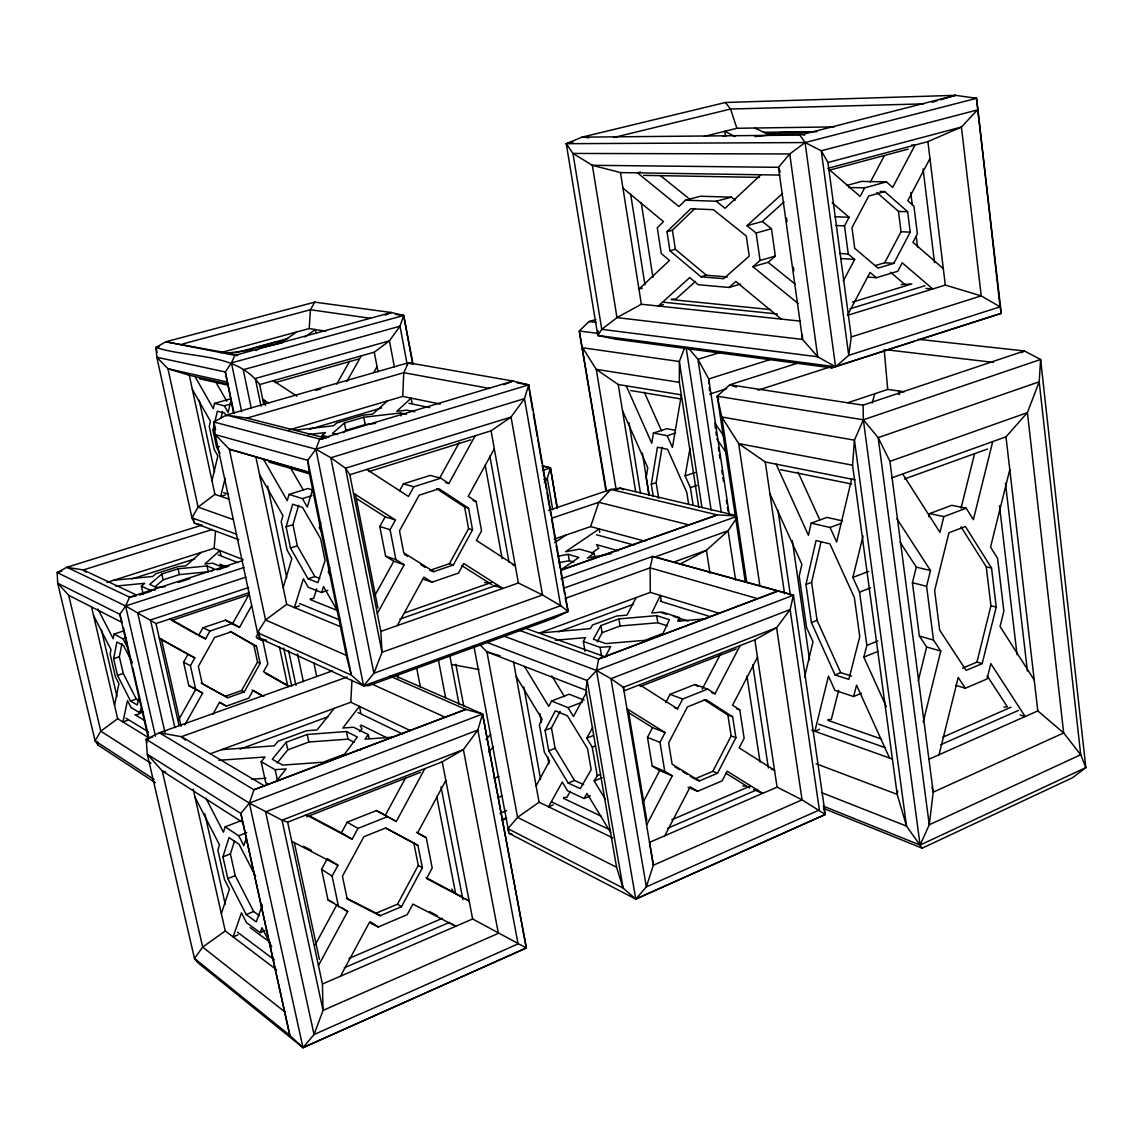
<?xml version="1.0" encoding="UTF-8"?>
<svg xmlns="http://www.w3.org/2000/svg" width="1143" height="1143" viewBox="0 0 1143 1143"><rect width="100%" height="100%" fill="white"/><g stroke="black" fill="none" stroke-linecap="round" stroke-linejoin="round"><path stroke-width="1.5" d="M289.065 429.982L402.722 396.407L403.779 372.689L408.337 362.76L513.036 381.062L528.709 384.877L568.1 611.448L554.655 617.949L369.232 685.514L363.603 685.871L260.075 638.508L257.475 632.608L215.184 434.569L213.884 421.996L226.314 415.08L408.337 362.76L411.523 363.974M210.283 753.794L350.801 702.245L351.958 680.242M220.485 352.716L309.196 328.555L310.425 309.739L314.725 302.138L391.363 312.51L403.679 315.482L412.923 363.903M922.13 848.177L906.513 826.103L897.198 794.385L852.564 465.215L854.435 440.155L863.336 419.795L863.094 405.151L1024.371 350.944L1040.601 359.474L1085.85 767.61L1072.491 777.74L922.13 848.177L823.774 808.487M972.979 98.412L976.536 98.312L1000.068 306.81L848.72 355.359L835.59 366.817L597.789 335.471L566.256 143.689L582.016 137.146L725.434 102.484L955.462 95.326L976.536 98.312L1001.268 313.325L831.661 367.86L614.82 339.057L597.789 335.471L598.16 330.713M106.928 582.43L214.127 548.311L215.484 531.724M793.042 598.446L793.456 595.203L652.682 556.398L563.556 588.259M823.617 808.201L825.303 814.488L635.765 899.098L623.092 888.054L616.577 867.223L585.902 690.229L587.188 680.528L596.532 670.441L793.456 595.203L825.303 814.488L635.765 899.098L508.992 833.304L507.978 828.675L517.565 817.359L539.067 802.2L612.762 837.89M897.641 790.999L897.198 794.385L816.102 763.738M911.614 145.061L915.057 145.047L892.683 187.409L886.411 181.88L864.694 187.852L860.15 196.439L827.789 168.335L927.902 141.618L961.434 127.059L977.408 109.942L821.26 150.776L827.961 162.477L851.278 336.942L848.72 355.359L821.26 150.776L805.086 142.561L566.256 143.689L567.814 146.49M675.484 430.339L666.826 428.696L653.425 433.054L651.767 443.27L626.221 385.82M653.282 496.505L651.31 484.289L657.425 447.242L667.583 449.299L686.8 492.404L688.658 504.263M658.668 498.348L656.153 482.646L662.04 447.313M693.115 505.163L690.386 487.661L685.128 475.874L690.043 448.07M123.544 630.95L114.029 634.108L113.143 638.694L97.927 609.019M139.06 696.83L137.26 704.974L130.559 701.045L117.515 675.427L113.614 658.682L116.9 642.037L123.544 645.581L132.188 662.383M139.003 700.616L136.303 699.059L123.244 673.484L119.358 656.754L122.03 643.438M114.529 705.274L118.929 683.714L115.414 676.813L110.142 654.167L111.014 649.681L93.54 615.491M127.344 642.509L126.659 645.866L123.03 638.837L114.029 634.108M139.546 711.175L138.832 714.375L136.231 714.589M127.687 720.276L122.944 721.933L127.487 700.559L131.045 707.546L140.132 712.946L141.118 708.574L143.489 713.246M842.477 520.865L826.989 517.393L811.201 523.137L808.444 535.295L776.126 464.144M229.814 399.036L214.484 403.393L213.284 408.651L195.01 376.547M219.999 453.328L216.613 447.327L212.969 430.282L214.17 425.067M214.955 421.596L217.356 411.18L224.642 413.037L226.385 416.066M805.944 584.473L816.045 540.553L829.918 543.882L854.364 597.518L859.75 636.651L848.849 679.342L835.047 674.941L811.401 622.549L805.944 584.473L811.63 582.316L821.031 541.796M220.942 418.252L222.556 411.309M211.984 480.717L217.842 455.928L214.198 449.47L209.255 426.396L210.426 421.253L192.31 389.277M231.3 398.936L228.114 412.409L224.357 405.851L214.484 403.393M804.543 677.199L812.987 641.723L806.615 627.593L799.2 576.129L801.872 564.328L769.925 493.776M851.635 479.117L836.69 542.025L830.032 527.48L811.201 523.137M225.114 478.26L220.713 496.333L225.3 494.933M886.325 706.688L863.808 657.139L866.851 645.409L859.55 592.131L852.849 577.458L863.108 535.938M923.173 722.047L940.775 651.067L926.644 647.009L919.372 636.079L912.428 582.73L916.3 567.114L900.012 542.125M928.788 516.736L929.559 513.607L951.79 505.306L966.178 508.206L973.365 519.665L992.724 441.584M940.775 651.067L933.488 640.051L926.587 586.302L930.502 570.543L896.898 518.708M966.178 508.206L943.861 516.593L939.96 532.367L902.67 473.945M918.243 680.899L926.644 647.009M961.063 508.192L974.536 453.842M898.269 394.149L899.041 391.02L899.498 394.492M939.032 754.751L958.22 677.456L965.335 688.243L987.038 678.942L990.838 663.626L1025.142 716.532L1020.099 714.975M1009.783 469.659L990.552 547.126L997.582 558.327L1003.868 611.176L1000.068 626.507L1034.215 679.999M962.52 668.198L976.936 662.111L990.938 605.719L986.252 566.799L961.034 526.866M982.18 663.612L996.225 607.062L991.538 568.028L965.378 526.509L948.961 532.752L934.631 590.574L939.675 630.136L966.135 670.398L982.18 663.612L976.936 662.111M838.662 690.358L831.318 719.433L827.989 719.676M819.488 729.305L814.859 731.263L828.475 676.113L834.904 690.358L853.607 696.516L856.55 685.143L889.554 758.023M313.025 490.076L307.953 488.532L289.036 494.419L287.25 500.663L263.576 459.457M286.107 526.866L292.679 504.234L302.538 507.406L320.64 538.753L325.069 560.513L317.94 582.63L308.038 578.829L290.479 547.983L286.107 526.866L292.951 524.68L298.652 505.292M872.123 403.108L874.852 393.721M283.164 587.531L291.865 558.527L287.15 550.226L281.221 521.679L282.964 515.607L259.561 474.631M312.896 488.447L307.31 507.092L302.409 498.605L289.036 494.419M241.03 820.717L225.114 826.86L223.457 832.19L205.883 798.1M320.854 522.722L319.283 527.766L321.769 532.066M262.404 904.899L256.246 921.872L246.174 914.557L227.8 878.624L222.914 856.836L229.014 837.59L239.03 844.234L255.646 876.324M259.432 915.672L253.646 911.514L235.244 875.652L230.386 853.907L234.529 841.062M316.754 588.788L313.625 598.503L310.325 598.803M299.409 605.861L294.408 607.547L303.366 578.801L308.153 587.231L321.597 592.488L323.526 586.573L337.685 611.348M329.755 567.5L328.27 572.057L330.87 576.572M221.356 913.643L229.429 889.211L224.499 879.538L217.884 850.106L219.499 844.92L195.024 797.228M246.488 837.619L243.83 845.663L238.687 835.747L225.114 826.86M554.255 539.096L590.645 526.58L598.818 502.306L610.876 489.447L620.378 488.132L734.706 515.193M238.015 934.874L233.101 936.903L241.473 912.814L246.488 922.63L260.161 932.645L261.99 927.716L271.734 946.718M684.428 348.201L679.356 361.517L679.371 382.334L698.802 507.349M661.197 600.632L660.354 595.446L651.753 612.977L662.026 612.076L679.371 617.534L677.713 621.206L705.831 618.806M584.116 700.102L569.185 694.201L551.583 700.988L548.797 706.403L524.38 666.312M690.172 776.183L694.701 778.955L712.832 771.325L731.163 735.949L727.891 715.032L704.131 699.745M717.518 773.24L735.892 737.749L732.634 716.775L705.845 699.53L687.457 706.903L668.641 742.921L672.127 764.196L699.359 780.912L717.518 773.24L712.832 771.325M605.104 657.168L610.662 646.495L600.104 647.367L583.344 641.452L585.445 637.665L555.312 640.209M636.094 597.589L626.978 615.12L616.806 616.006L592.503 624.992L590.46 628.65L539.582 632.993L650.296 592.388L718.761 613.162M664.797 835.747L690.215 786.813L697.559 791.299L722.147 780.855L727.134 771.196L762.695 793.356M757.48 657.239L732.577 705.202L739.778 709.874L744.15 738.278L739.192 747.879L774.54 770.296L771.482 769.096M642.537 803.415L659.697 770.553L672.241 775.854L646.609 825.06M702.159 689.229L720.59 653.925M711.775 692.672L714.989 693.815L740.107 645.595M545.082 730.391L555.312 710.832L567.457 715.832L587.502 748.594L591.174 769.639L580.287 788.627L568.157 783.041L548.754 750.837L545.082 730.391L551.455 727.891L560.17 711.346M659.697 770.553L652.239 766.024L647.467 737.349L652.582 727.605L665.126 732.563L659.982 742.393L664.755 771.296L672.241 775.854M665.655 702.659L670.012 694.358L694.858 684.514L707.66 689.072L714.989 693.815M674.399 707.617L677.556 708.803L682.685 699.016L707.66 689.072M929.959 158.548L907.771 200.725L913.943 206.169L917.372 233.844L912.943 242.287L943.318 268.648M875.267 265.576L884.725 262.761L901.027 231.729L898.469 211.398L876.838 192.467M884.711 191.581L868.723 196.024L851.992 227.614L854.721 248.331L878.038 268.091L893.84 263.361L910.214 232.172L907.656 211.741L884.711 191.581L880.139 191.467M843.263 281.021L854.664 259.447L848.263 254.046L839.534 253.503M848.263 254.046L844.52 225.9L849.092 217.284L832.175 202.768M870.294 182.18L884.382 155.591M346.415 898.041L376.133 913.171L397.478 904.184L418.295 865.408L413.837 843.077L386.177 828.204M417.924 845.406L385.577 828.003L363.874 836.719L342.443 876.252L347.186 898.984L380.105 915.743L401.507 906.699L422.381 867.794L417.924 845.406L413.837 843.077M340.471 976.208L369.375 922.487L378.262 926.973L407.222 914.657L412.894 904.084L455.743 926.287L451.771 923.844M445.841 780.426L417.552 832.99L426.239 837.69L432.211 868.008L426.582 878.524L469.159 901.027L465.158 898.684M597.16 641.88L602.132 632.679L600.918 625.564L618.877 618.906L656.654 615.648L669.398 619.692L663.026 633.408L644.723 640.351L605.847 643.595L593.446 639.251L600.918 625.564M536.096 785.913L549.569 760.895L544.368 752.223L539.382 724.591L542.111 719.318L516.207 676.542M586.773 691.844L573.472 716.518L568.042 707.66L551.583 700.988M315.182 944.832L337.014 904.499M424.867 768.61L396.307 821.474L385.291 815.33L405.694 777.669M318.454 965.549L347.658 911.514L342.328 908.013M338.599 906.942L332.099 876.067L337.957 865.265L327.355 858.636L321.54 869.337L328.012 899.955L347.658 911.514M306.224 814.902L352.13 839.176L357.959 828.432L387.448 816.673L396.307 821.474M352.13 839.176L341.414 832.804L347.201 822.174L376.49 810.573L385.291 815.33M433.74 571.671L403.765 552.826L399.507 530.823L419.21 495.162L439.055 488.775L468.559 508.135L472.545 529.823L453.328 564.985L433.74 571.671L429.882 570.357L449.428 563.699L468.601 528.652L464.615 507.035L436.64 488.69M397.321 625.607L423.91 577.129L432.011 582.187L458.529 573.057L463.744 563.499L502.891 588.445L493.976 585.473M494.305 448.799L468.244 496.305L476.174 501.534L481.546 530.895L476.36 540.396L515.264 565.599L512.278 564.656M374.975 595.332L393.792 561.242L404.136 564.771L377.304 613.505M439.898 477.645L459.172 442.67M445.827 482.703L448.87 483.503L475.159 435.754M393.792 561.242L385.591 556.127L379.805 526.466L385.148 516.822L395.464 519.994L390.077 529.738L395.892 559.627L404.136 564.771M399.593 490.747L403.393 483.889L430.182 475.388L440.798 478.188L448.87 483.503M440.798 478.188L413.852 486.775L408.494 496.462L366.76 469.444M212.784 714.375L219.513 702.331L226.428 706.117L248.788 698.13L253.103 690.386L263.804 696.358M258.675 632.265L256.103 636.894L262.89 640.794L267.833 663.954L263.533 671.67L289.408 686.3M201.182 683.114L225.185 696.358L241.673 690.515L257.518 662.097L253.86 645.052L230.157 631.493M244.288 691.858L260.161 663.369L256.503 646.281L231.272 631.85L214.57 637.508L198.368 666.34L202.211 683.628L227.771 697.716L244.288 691.858L241.673 690.515M605.304 799.2L594.203 780.983L597.232 775.768L592.26 747.136L586.745 738.149L592.688 727.462M184.852 724.848L202.668 693.072L188.781 685.543L183.566 662.211L187.966 654.396L194.839 657.882L190.424 665.755L195.653 689.229M249.26 594.074L232.386 624.107L239.516 627.364L251.66 605.69M346.872 381.433L361.274 355.859M232.615 623.392L225.528 620.178L202.983 627.75L198.596 635.522L205.54 638.88L209.955 631.05L232.615 623.392L239.516 627.364M178.622 719.876L195.753 689.372M373.675 372.604L377.047 366.617M336.671 384.191L349.587 361.302M570.328 791.342L566.957 797.285L563.57 797.5M553.169 804.858L548.511 806.787L562.285 782.041L567.571 790.827L584.03 798.5L586.973 793.428L610.719 832.647M597.789 335.471L601.775 329.327L616.977 317.611L641.352 304.224L800.057 321.097M737.035 517.465L728.12 530.766L706.417 550.283L680.828 563.728M544.268 482.56L547.297 478.417L550.426 467.858L541.982 465.744M360.788 713.003L359.431 706.36L342.8 728.034L353.473 727.234L368.317 734.62L364.96 739.178L393.292 737.106M359.788 731.634L361.902 728.791L360.202 725.748M276.292 781.283L286.121 768.91L275.149 769.682L261.175 761.681L265.047 756.995L218.813 760.309M334.256 708.317L317.054 729.963L306.481 730.763L278.049 741.278L274.291 745.808L221.499 749.679M277.149 763.01L287.793 749.851L308.796 742.021L348.015 739.135L354.23 742.307M286.179 742.25L272.291 759.238L282.664 765.096L323.098 762.238L344.643 754.08L357.345 737.021L346.458 731.534L307.21 734.463L286.179 742.25L287.793 749.851M891.74 477.874L1005.969 436.826L1027.414 412.609L1039.201 381.805L1040.601 359.474L863.336 419.795L717.247 396.221L745.279 581.844M488.547 752.08L493.39 746.85M486.004 739.464L490.79 734.32M735.235 200.182L731.406 197.167L700.459 196.225L685.443 200.211L678.942 206.569L637.48 172.85L640.523 172.079M666.998 231.672L690.686 208.783L713.375 209.669L746.308 236.058L749.222 256.175L723.59 278.692L700.945 276.792L669.941 250.774L666.998 231.672L672.413 230.2L694.93 208.512M595.96 319.54L589.116 321.526L579.272 330.984L606.019 491.519M760.852 174.779L725.105 208.312L716.218 201.239L685.443 200.211M220.428 569.014L222.456 567.157L212.684 563.199L204.826 563.985L219.885 550.555L220.913 555.341M746.75 582.559L721.79 417.009L717.247 396.221L729.72 384.791L799.357 362.617M211.641 571.2L214.184 568.885L207.026 565.956L178.079 568.8L161.806 574.015L149.733 584.402L156.577 587.502L165.278 586.673M798.071 303.438L752.894 266.705L760.081 260.475L756.137 233.015L746.979 225.714L782.484 193.553M695.444 281.492L675.942 298.995L671.27 299.295M746.979 225.714L762.281 221.485L784.027 201.954M387.491 400.907L372.689 414.095L362.788 415.252L336.685 423.01L333.47 425.767L294.58 430.268M343.243 432.668L345.872 430.354L365.146 424.567L375.633 423.367M201.182 552.426L185.823 565.856L178.008 566.628L155.991 573.672L152.719 576.458L113.714 580.273M155.077 586.802L163.106 579.83L179.365 574.6L208.297 571.786L207.026 565.956M406.537 414.295L400.479 412.98L363.717 417.252L344.429 422.996L332.527 433.326L337.599 434.597M663.426 304.538L658.325 306.024L689.743 277.563L698.23 284.721L728.948 287.464L735.835 281.492L781.312 319.111M322.897 438.826L322.226 435.426L325.541 432.583L308.296 434.554M752.894 266.705L768.096 262.318L775.34 256.089L771.468 228.729L762.281 221.485M143.204 594.203L141.375 586.145L144.718 583.287L115.657 586.102M229.014 499.134L214.927 494.39L198.082 507.106L191.938 517.808L194.367 523.137L238.816 539.682M236.63 534.252L191.938 517.808L156.834 357.259L155.977 347.443C190.009 358.673 236.244 352.144 259.661 384.562L374.275 352.187L389.434 340.843L399.993 326.198L403.679 315.482L395.392 314.354M91.526 606.89L117.658 718.69L100.798 731.177L95.098 740.85L98.055 745.093L155.334 782.726M341.757 627.207L286.679 604.347L265.547 619.977L257.475 632.608L351.315 675.127L363.603 685.871L568.1 611.448L565.342 598.032M193.181 789.07L225.271 930.974L202.697 947.09L194.467 958.434L197.682 962.549L302.995 1047.674L526.337 947.961L482.56 713.989L394.178 675.356M304.881 336.985L315.425 329.555L316.068 332.813M591.574 553.212L598.775 548.211L597.232 545.825M594.703 556.527L594.16 553.326L587.288 558.098L611.619 553.583M296.68 331.97L283.193 341.286L275.349 342.286L254.046 348.101L251.174 350.044L225.642 353.287M215.327 428.782L213.884 421.996L315.897 449.156L330.827 457.743L345.5 468.201L349.829 474.716L491.076 430.811L511.05 417.066L524.48 398.636L528.709 384.877L517.207 382.862M561.527 569.414L578.858 557.455L568.2 554.312L557.813 556.241M256.046 350.63L260.032 347.929L282.607 342.743M554.555 542.711L566.071 535.038M1021.471 352.758L1024.371 350.944L917.958 339.271M157.062 352.373L155.977 347.443L165.806 341.771L314.725 302.138M332.37 670.912L159.377 732.763L146.19 739.35L249.36 803.086L282.05 820.188L287.636 822.16L442.241 761.824L463.401 749.594L477.845 730.006L482.56 713.989L465.73 709.417L389.849 676.084M503.849 636.094L596.532 670.441L610.962 678.656L623.364 687.329L623.992 690.901L754.851 639.837L776.597 627.693L790.127 609.562L793.456 595.203L652.682 556.398L650.11 567.842L650.296 592.388M825.303 814.488L802.057 799.857L777.083 787.127L649.524 842.362L653.353 865.222L646.338 886.854L635.765 899.098L596.532 670.441L598.632 659.011L777.569 591.145L598.632 659.011L518.079 629.864M263.576 785.398L181.466 736.692L159.377 732.763L253.946 789.756L465.73 709.417L253.946 789.756L249.36 803.086L240.859 813.445L289.836 1035.372L302.995 1047.674L526.337 947.961L482.56 713.989L249.36 803.086L302.995 1047.674L314.039 1034.544L323.055 1010.398L322.426 984.009L287.636 822.16M928.602 759.381L1037.815 710.903L1063.676 732.949L1080.721 754.723L1085.85 767.61L920.101 845.063L823.174 806.072M940.746 744.693L1018.413 710.432M942.918 737.121L1010.998 707.203M322.426 984.009L472.63 918.972L526.337 947.961M344.243 967.807L449.728 922.287M667.498 828.346L757.666 789.456M349.044 958.434L442.484 918.286M671.884 819.745L749.922 786.213M385.148 315.139L391.363 312.51L234.872 355.359L165.806 341.771L236.901 354.773M853.607 696.516L861.336 693.287M260.161 932.645L264.905 930.688M584.03 798.5L590.388 795.871M594.203 780.983L602.232 777.683M503.006 819.245L506.306 817.888M501.748 820.26L506.692 818.231M246.174 914.557L253.646 911.514M568.157 783.041L574.515 780.44L583.644 784.598M835.047 674.941L840.691 672.627L851.435 676.042M500.02 813.245L506.606 810.544M597.232 775.768L600.446 774.454M863.808 657.139L877.895 651.41M498.577 797.385L501.877 796.057M866.851 645.409L877.838 640.966M503.792 384.762L513.036 381.062L319.74 439.026L226.314 415.08L246.988 418.095L326.226 438.226M592.26 747.136L595.489 745.836M586.745 738.149L593.203 735.578M494.105 778.354L498.977 776.411M227.8 878.624L235.244 875.652M548.754 750.837L555.098 748.308L551.455 727.891M811.401 622.549L817.059 620.335L811.63 582.316M222.914 856.836L230.386 853.907M306.667 816.845L420.467 772.382M640.166 686.529L736.278 648.967M859.55 592.131L870.652 587.831M238.687 835.747L246.717 832.633M568.042 707.66L582.559 702.016M852.849 577.458L868.709 571.371M602.132 632.679L620.063 625.993L657.811 622.764L667.369 625.85M240.144 749.122L328.384 716.632M558.67 631.808L633.465 604.261M830.032 527.48L841.162 523.394M562.099 569.886L717.347 514.921L736.292 515.893M672.841 562.413L706.417 550.283L709.974 573.2M904.427 479.017L987.581 448.985M347.201 676.97L181.466 736.692L185.423 740.121M565.371 598.361L650.11 567.842L756.795 598.403M654.139 557.241L728.12 530.766L735.635 580.13M243.016 822.646L162.263 770.953L147.29 754.237L240.859 813.445L289.836 1035.372L194.467 958.434L147.29 754.237L146.19 739.35L152.59 737.049M889.926 461.358L1027.414 412.609L1063.676 732.949L933.231 792.156L929.259 824.803L920.101 845.063L863.336 419.795L878.167 437.64L889.926 461.358L933.231 792.156L932.031 787.198M561.027 578.787L734.763 517.136M140.132 712.946L143.289 711.832M323.026 438.883L319.74 439.026L315.897 449.156L363.603 685.871L373.904 673.27L382.005 652.31L380.848 631.407L518.393 582.987L542.496 594.974L560.656 605.719L568.1 611.448M561.184 569.971L717.347 514.921L610.876 489.447L548.454 510.421M404.879 612.762L491.647 582.444M399.821 619.135L497.091 585.03M130.559 701.045L136.303 699.059M690.386 487.661L697.101 485.361M117.515 675.427L123.244 673.484M651.31 484.289L656.153 482.646M551.526 518.308L598.818 502.306L689.429 524.994M685.128 475.874L695.215 472.459M113.614 658.682L119.358 656.754M615.448 489.79L620.378 488.132L623.364 489.69M321.597 592.488L327.855 590.388M123.03 638.837L126.23 637.765M308.038 578.829L314.868 576.558L319.84 578.444M847.949 402.707L887.725 389.42L904.299 391.763M154.119 779.469L95.098 740.85L57.693 583.187L57.15 572.557L125.601 605.99L155.991 623.549L249.403 592.574M171.664 620.42L249.045 594.717M248.731 587.516L150.476 619.977L174.893 727.634M245.888 577.172L137.646 612.634L164.992 732.506M543.925 479.517L547.297 478.417L552.755 509.821M653.425 433.054L667.198 435.712L675.627 432.968M242.687 560.599L129.573 597.189L66.865 567.271L57.15 572.557L61.951 571.057M139.375 595.046L151.205 591.217M178.237 582.459L190.067 578.644M217.084 569.886L228.914 566.056M290.479 547.983L297.294 545.768L314.868 576.558M244.216 567.428L125.601 605.99L119.815 614.291L148.561 739.05M542.696 470.359L550.426 467.858L557.427 508.364M758.023 390.177L828.675 367.403M831.661 367.86L914.314 341.185M921.058 339L1001.268 313.325L1000.068 306.81L981.223 295.88L945.318 285.078L847.449 315.368L870.052 272.42L876.338 277.72L897.755 271.277L902.198 262.79L932.745 288.965L925.916 288.422M709.717 394.078L726.619 388.677M131.988 578.929L194.696 558.898M769.725 359.716L708.717 378.933L709.046 383.991M851.278 336.942L981.223 295.88L961.434 127.059L827.961 162.477M302.409 498.605L311.953 495.619M212.369 529.466L83.296 569.957L66.865 567.271L202.111 525.094M368.946 471.588L470.83 439.841M719.919 352.53L697.959 359.316L687.929 347.486M850.006 308.81L924.973 285.721M852.478 302.123L911.843 283.935M932.088 102.284L937.103 100.798M940.432 99.798L955.462 95.326L799.886 135.103L582.016 137.146L589.088 137.732M309.639 429.282L381.533 407.951M216.613 447.327L219.385 446.513M728.948 287.464L740.607 284.064M246.988 418.095L403.779 372.689L489.518 388.449M212.969 430.282L215.741 429.468M700.945 276.792L706.374 275.22L727.334 276.949M760.081 260.475L775.34 256.089M315.725 390.349L320.754 388.891M224.357 405.851L229.514 404.379M642.337 288.165L638.951 289.136L669.498 260.475L661.268 253.517L657.268 227.771L663.511 221.656L622.935 188.095M275.192 382.634L358.545 359.045M756.137 233.015L771.468 228.729M669.941 250.774L675.342 249.274L706.374 275.22M846.649 185.495L861.565 181.408L886.411 181.88M236.272 352.601L287.907 338.485M829.432 170.178L908.242 149.104M182.237 344.057L310.425 309.739L370.518 318.311M716.218 201.239L731.406 197.167M155.977 347.443L159.42 346.529M976.536 98.312L805.086 142.561L789.742 153.962L778.483 167.321L802.5 339.414L817.731 356.787L835.59 366.817L805.086 142.561L799.886 135.103M704.345 136.388L736.906 128.273L834.304 126.887M723.105 136.46L726.548 135.588M572.886 142.075L566.256 143.689L572.957 153.448L592.345 165.306L620.478 172.579L779.683 175.079M613.648 137.531L730.534 109.028L923.544 103.87M136.06 595.903L129.573 597.189L125.601 605.99L155.491 736.263M558.927 562.656L569.3 560.727L573.872 562.085M755.08 136.603L777.883 134.174L801.414 133.931L804.515 135.288M155.419 589.931L150.605 590.388L141.375 586.145M484.603 582.659L488.132 582.33M356.716 750.408L360.174 750.165M1003.84 707.117L1007.397 706.86L987.152 675.813M251.846 779.212L266.033 778.226M901.227 284.621L910.071 284.05M742.736 786.084L746.222 785.855M763.495 132.288L816.816 131.674M812.287 132.202L780.298 132.559L767.353 133.945L754.751 128.016M643.68 175.365L759.509 177.379M848.835 187.495L864.694 187.852M898.469 211.398L907.656 211.741M835.09 216.713L849.092 217.284M835.79 225.5L844.52 225.9M901.027 231.729L910.214 232.172M237.73 355.53L234.872 355.359L231.443 362.902L225.342 371.961L233.643 413.323M840.691 258.532L854.664 259.447M884.725 262.761L893.84 263.361M867.566 277.063L876.338 277.72M671.484 299.58L770.339 309.567M663.24 302.195L777.397 313.996M885.939 349.715L993.438 362.388M589.116 321.526L596.175 322.383M598.818 333.527L579.272 330.984L606.59 491.49M863.094 405.151L729.72 384.791L736.363 387.12M679.371 382.334L596.26 369.36L582.659 347.772L679.356 361.517L702.031 507.792M309.196 328.555L325.741 331.199M616.048 489.047L596.26 369.36L618.22 384.505L681.385 394.878L672.427 447.427L667.198 435.712M630.636 390.535L681.557 399.05M451.499 664.44L479.088 669.555M852.564 465.215L738.664 443.598L721.79 417.009L854.435 440.155L906.513 826.103L822.074 792.813M759.952 586.273L738.664 443.598L765.281 462.001L855.093 479.803M780.526 469.702L851.692 484.018M402.722 396.407L440.412 404.079M408.98 403.293L429.697 407.608M929.559 513.607L943.861 516.593M414.823 411.837L406.808 410.123L396.807 411.294L411.123 398.121L412.037 402.936M227.028 381.962L167.978 368.732L156.834 357.259L225.342 371.961L234.101 413.523M232.958 519.479L198.082 507.106L167.978 368.732L189.295 375.261L227.614 383.905M199.425 378.719L228.186 385.248M986.252 566.799L991.538 568.028M543.068 466.13L550.426 467.858L557.098 508.478M916.3 567.114L930.502 570.543M912.428 582.73L926.587 586.302M322.226 435.426L329.07 437.169M990.938 605.719L996.225 607.062M200.925 524.851L194.367 523.137L193.338 518.408M590.645 526.58L644.995 541.211M266.462 640.237L260.075 638.508L258.704 632.065M473.088 500.691L476.174 501.534M596.475 534.767L634.036 545.054M403.393 483.889L413.852 486.775M464.615 507.035L468.559 508.135M596.446 544.625L618.449 550.797M512.221 834.219L508.992 833.304L473.802 645.509M919.372 636.079L933.488 640.051M594.16 553.326L579.601 549.126L565.556 551.74L599.218 528.895L599.804 532.381M309.11 472.188L229.3 449.17L215.184 434.569L307.753 460.315L351.315 675.127L346.272 655.339L309.11 472.188L307.753 460.315L315.897 449.156L528.709 384.877L529.466 391.235M346.272 655.339L265.547 619.977L229.3 449.17L310.296 472.959M269.062 462.129L309.939 473.974M165.635 771.925L162.263 770.953L202.697 947.09L284.764 1011.826M468.601 528.652L472.545 529.823M500.048 655.796L486.947 651.881L479.56 644.338M955.891 685.371L965.335 688.243M660.297 601.275L709.66 616.448M661.583 612.648L666.583 614.22M673.256 616.32L688.243 621.035M379.805 526.466L390.077 529.738M449.428 563.699L453.328 564.985M223.642 492.619L228.6 494.262M385.591 556.127L395.892 559.627M423.024 579.058L432.011 582.187M827.989 720.376L881.339 738.978M818.574 724.148L884.825 747.522M811.787 730.163L892.526 759.095M525.566 628.293L603.875 656.382M736.549 708.703L739.778 709.874M727.891 715.032L732.634 716.775M670.012 694.358L682.685 699.016M485.518 641.866L587.188 680.528L623.092 888.054L507.978 828.675M731.163 735.949L735.892 737.749M585.902 690.229L486.947 651.881L517.565 817.359L616.577 867.223M214.127 548.311L243.03 559.57M218.256 554.884L237.915 562.642M310.325 599.618L338.342 610.891M226.557 566.871L219.942 564.213L221.771 567.528M647.467 737.349L659.982 742.393M299.609 603.533L340.443 620.263M753.608 789.627L761.181 792.742M696.258 779.612L699.359 780.912M652.239 766.024L664.755 771.296M688.072 787.256L697.559 791.299M371.618 683.943L444.341 716.861M257.104 638.151L262.89 640.794M253.86 645.052L256.503 646.281M136.088 594.831L83.296 569.957L85.896 572.2M202.983 627.75L209.955 631.05M563.456 798.357L601.332 816.259M350.801 702.245L410.308 730.606M552.055 802.115L609.805 829.804M257.518 662.097L260.161 663.369M357.973 712.489L402.522 733.992M360.931 725.019L386.334 737.506M328.012 899.955L334.013 902.984M121.815 620.906L119.815 614.291L57.693 583.187L68.709 595.317L122.315 622.564M734.92 136.517L724.805 131.288L725.505 136.06M183.566 662.211L190.424 665.755M303.567 846.32L311.496 850.421M429.468 911.585L437.14 915.557M291.751 841.334L337.957 865.265M225.185 696.358L227.771 697.716M309.91 816.145L341.414 832.804M426.11 877.595L462.501 897.112M188.781 685.543L202.668 693.072M219.513 702.331L226.428 706.117M159.277 638.037L194.839 657.882M160.72 639.208L187.966 654.396M251.974 690.101L262.519 695.987M416.452 832.233L426.239 837.69M376.49 810.573L387.448 816.673M170.136 618.863L205.54 638.88M171.479 620.206L197.096 634.679M265.319 673.241L286.307 685.1M225.528 620.178L231.015 623.321M347.201 822.174L357.959 828.432M418.295 865.408L422.381 867.794M268.534 784.427L265.733 782.769L261.175 761.681M134.931 714.689L145.232 720.862M125.916 718.175L148.561 731.963M675.07 766.924L679.599 769.696M682.628 771.554L687.157 774.325M117.658 718.69L148.761 737.806M627.007 708.817L665.126 732.563M627.393 711.932L652.582 727.605M725.934 773.225L749.765 788.056M397.478 904.184L401.507 906.699M404.451 554.384L407.437 556.27M420.91 564.728L425.396 567.542M639.68 684.786L677.556 708.803M356.659 498.705L385.148 516.822M461.829 565.614L492.019 584.816M321.54 869.337L332.099 876.067M353.487 493.247L395.464 519.994M150.947 763.253L100.798 731.177L68.709 595.317M694.858 684.514L697.773 686.4M376.133 913.171L380.105 915.743M262.719 399.336L268.648 403.179M370.146 921.658L378.262 926.973M273.32 380.705L296.951 396.207M250.06 927.587L269.977 942.232M237.43 932.174L274.391 959.834M225.271 930.974L276.72 969.878M660.583 175.751L689.729 199.225M768.096 262.318L795.099 284.078M890.44 272.22L904.756 284.393M725.434 102.484L730.534 109.028L736.906 128.273M716.79 438.883L726.548 453.142M714.889 423.039L723.805 436.097M551.783 675.927L564.513 696.659M555.098 748.308L574.515 780.44M290.065 467.13L303.424 490.161M215.556 381.605L226.843 401.264M451.814 889.011L453.557 892.111M717.247 396.221L718.747 399.264M798.043 472.202L819.817 519.979M817.059 620.335L840.691 672.627M644.323 392.249L661.526 430.854M622.492 410.651L647.781 467.73L646.166 477.703L648.91 494.705M780.226 171.993L778.483 167.321L592.345 165.306L616.977 317.611L802.5 339.414L802.3 334.47M97.241 741.65L98.055 745.093M101.413 629.764L116.986 696.573M123.515 627.75L131.874 664.069M132.674 667.526L149.004 738.421M146.19 739.35L146.933 742.579M161.306 638.623L181.08 726.205M155.991 623.549L179.065 725.548M161.806 574.015L163.106 579.83M204.826 813.759L225.214 904.227M178.079 568.8L179.365 574.6M189.295 375.261L214.927 494.39M294.294 842.491L319.397 959.448M199.211 400.25L214.57 471.788M275.149 769.682L277.62 781.169M307.21 734.463L308.796 742.021M288.608 650.567L295.923 685.371M283.693 648.052L291.708 686.129M279.464 647.052L287.879 686.886M267.662 486.089L286.764 577.715M251.203 407.937L243.245 369.732L399.993 326.198L407.251 364.746M297.551 653.925L303.352 681.671M255.918 457.257L286.679 604.347M241.687 411.751L231.443 362.902L403.679 315.482L412.78 364.031M264.433 400.293L265.505 405.465M259.661 384.562L263.79 404.479M261.033 406.151L255.303 378.49L389.434 340.843L394.392 367.003M313.882 662.754L316.754 676.613M346.458 731.534L348.015 739.135M292.951 524.68L297.294 545.768M368.317 734.62L369.018 738.107M355.43 494.376L377.919 608.105M349.829 474.716L380.848 631.407M397.507 674.613L398.193 678.099M344.429 422.996L345.872 430.354M416.752 668.326L420.481 687.514M363.717 417.252L365.146 424.567M436.683 796.271L455.643 893.569M442.241 761.824L472.63 918.972M440.998 786.77L462.929 899.655M438.426 660.097L445.77 698.473M374.275 352.187L378.047 371.832M455.857 664.283L463.787 706.174M449.956 656.296L459.086 704.374M400.479 412.98L401.05 415.923M485.189 465.101L502.134 558.684M523.865 686.957L540.568 779.14M513.45 661.397L539.067 802.2M491.076 430.811L518.393 582.987M539.867 713.561L541.425 722.233M547.654 756.895L548.911 763.824M489.876 456L509.035 562.313M529.652 392.821L532.709 410.366M533.31 413.866L537.281 436.669M537.896 440.184L541.853 462.986M542.468 466.487L546.44 489.29M547.04 492.79L551.012 515.593M551.626 519.108L555.584 541.911M556.198 545.411L560.156 568.214M560.77 571.729L564.742 594.517M583.344 641.452L585.045 651.324M568.2 554.312L569.3 560.727M600.104 647.367L601.804 657.354M618.877 618.906L620.063 625.993M628.207 709.889L646.809 820.345M629.036 422.753L640.451 493.062M656.654 615.648L657.811 622.764M618.22 384.505L635.651 491.447M679.371 617.534L679.899 620.806M642.395 453.128L649.181 495.219M620.478 172.579L641.352 304.224M641.209 202.497L652.939 277.378M630.665 194.253L644.952 284.878M672.413 230.2L675.342 249.274M686.243 348.344L711.146 510.121M752.723 664.797L768.382 768.053M729.234 514.179L708.717 378.933L697.959 359.316L721.29 512.178M714.889 424.982L715.432 428.482M715.961 431.983L716.49 435.497M718.361 447.77L718.89 451.271M719.418 454.771L719.947 458.286M721.819 470.559L722.347 474.059M722.876 477.574L723.419 481.074M726.334 500.363L726.877 503.863M727.405 507.378L727.934 510.878M746.936 676.056L760.066 762.11M754.851 639.837L777.083 787.127M765.281 462.001L784.569 593.86M778.026 510.364L790.37 595.174M792.342 540.596L809.544 659.811M786.527 218.099L787.013 221.613M793.371 267.219L793.871 270.734M910.757 192.538L912.285 204.826M916.215 236.444L917.529 246.974M927.902 141.618L945.318 285.078M923.058 168.878L934.517 262.604M999.482 505.792L1017.041 654.696M1005.969 436.826L1037.815 710.903M1005.454 483.175L1027.414 671.041M884.168 349.515L887.725 389.42M709.274 387.348L709.503 390.706M1080.721 754.723L929.259 824.803L878.167 437.64L1039.201 381.805L1080.721 754.723M518.065 943.875L314.039 1034.544L265.619 811.859L477.845 730.006L518.065 943.875M819.374 809.944L646.338 886.854L610.962 678.656L790.127 609.562L819.374 809.944M498.377 933.331L323.055 1010.398L282.05 820.188L463.401 749.594L498.377 933.331M802.057 799.857L653.353 865.222L623.364 687.329L776.597 627.693L802.057 799.857M560.656 605.719L373.904 673.27L330.827 457.743L524.48 398.636L560.656 605.719M542.496 594.974L382.005 652.31L345.5 468.201L511.05 417.066L542.496 594.974M789.742 153.962L572.957 153.448L601.775 329.327L817.731 356.787L789.742 153.962"/></g></svg>
